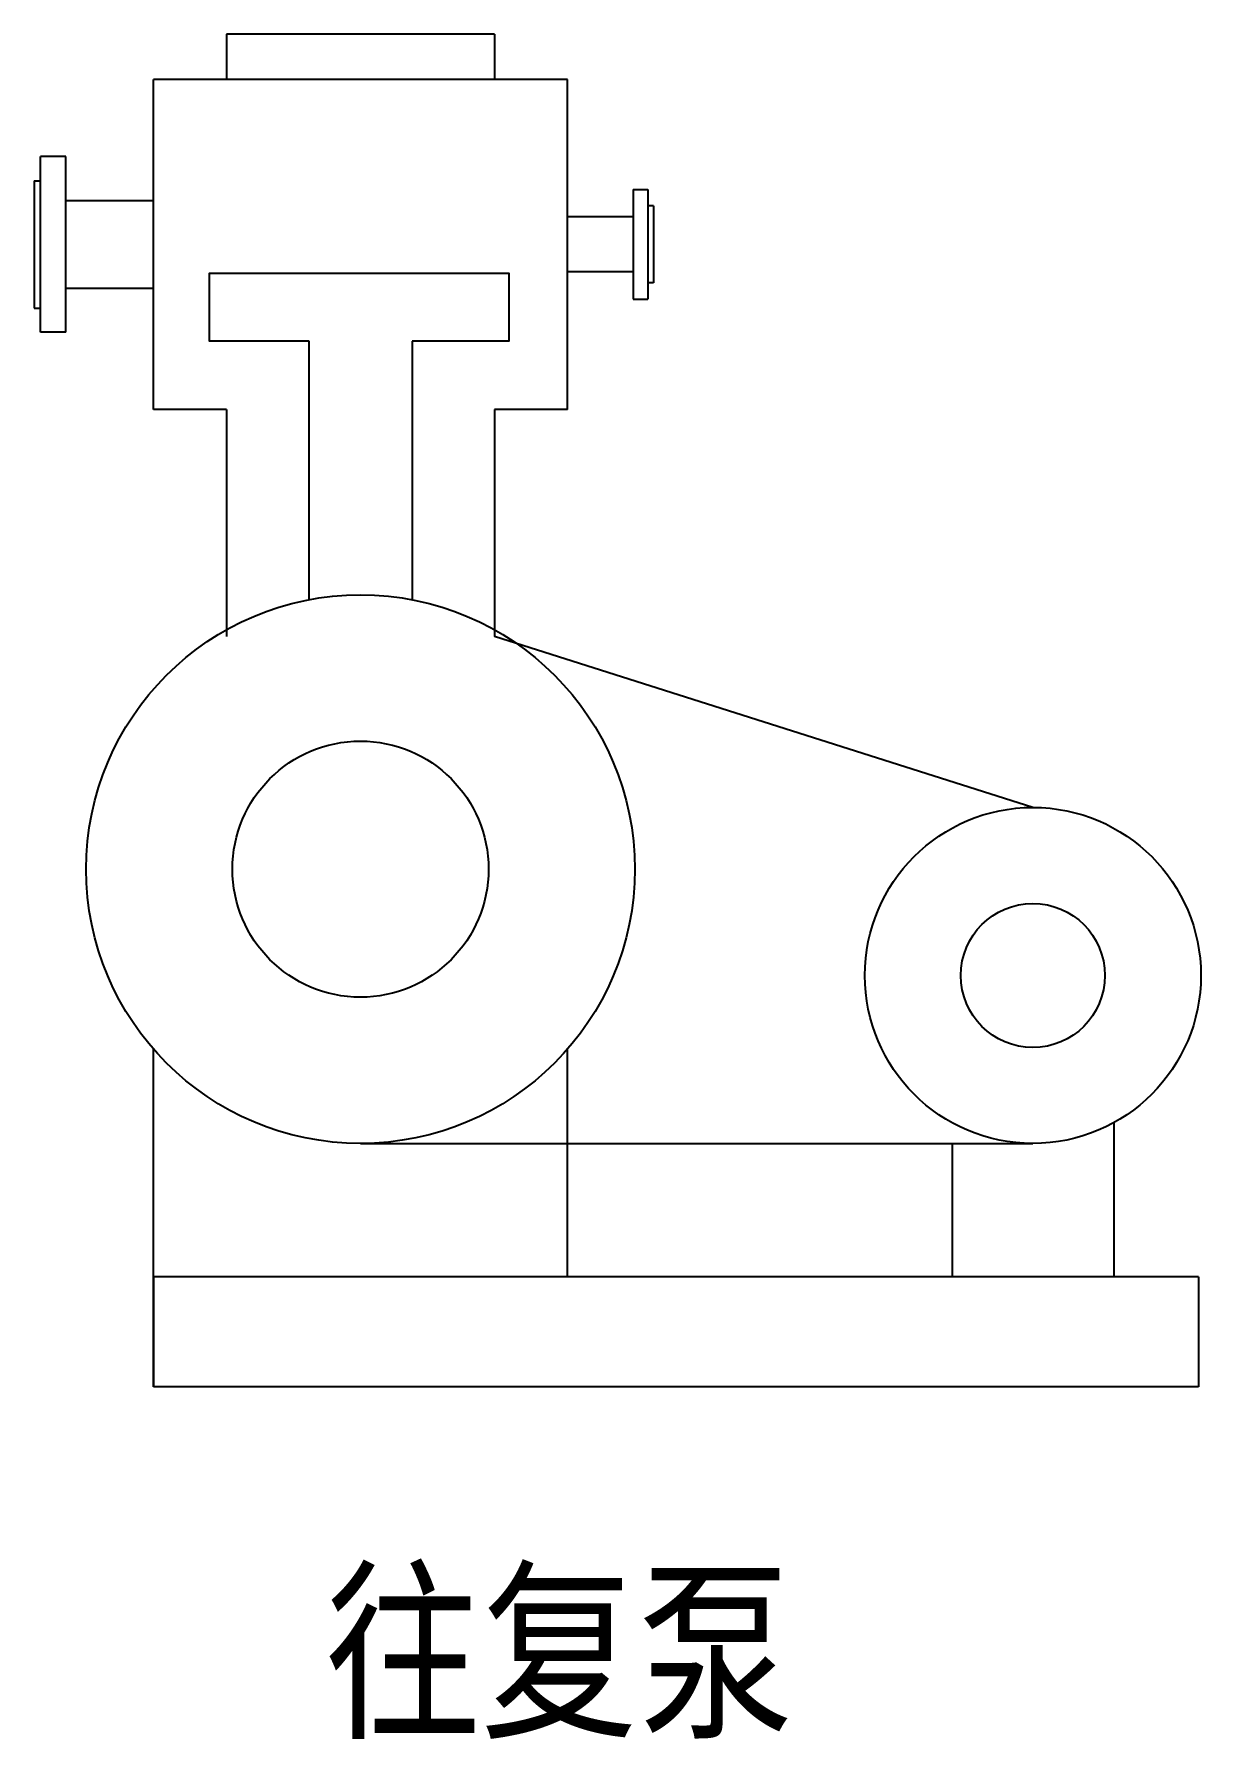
# Model space of a CAD drawing. Header units: millimetres. Extents: x 323.4 to 385, y 90.5 to 180.5.
import ezdxf

# ---------------------------------------------------------------- set-up
doc = ezdxf.new("R2010")
doc.units = ezdxf.units.MM
doc.layers.add('gyx', color=6, linetype='Continuous')
doc.layers.add('sb', color=2, linetype='Continuous')
doc.styles.add('QSDI', font='SimSun.ttf', dxfattribs={"width": 0.8})

msp = doc.modelspace()

# ---------------------------------------------------------------- linework, layer by layer
at = {"layer": 'gyx', "color": 2}
for p, q in [((347.735, 180.503), (333.573, 180.503)), ((333.573, 180.503), (333.573, 178.112)), ((347.735, 180.503), (347.735, 178.112)), ((351.587, 178.112), (329.722, 178.112)), ((329.722, 160.678), (329.722, 178.112)), ((351.587, 160.678), (351.587, 178.112)), ((333.573, 160.678), (329.722, 160.678)), ((333.573, 160.678), (333.573, 148.681)), ((351.587, 160.678), (347.735, 160.678)), ((347.735, 160.678), (347.735, 148.681)), ((376.169, 139.655), (347.735, 148.681)), ((329.722, 109.058), (329.722, 126.884)), ((329.722, 114.854), (329.722, 126.884)), ((351.587, 114.854), (351.587, 126.884)), ((351.587, 114.854), (351.587, 126.884)), ((380.438, 122.998), (380.438, 114.854)), ((340.654, 121.905), (376.169, 121.905)), ((371.9, 121.905), (371.9, 114.854)), ((384.918, 114.854), (329.722, 114.854)), ((329.722, 114.854), (329.722, 109.058)), ((384.918, 114.854), (384.918, 109.058)), ((384.918, 109.058), (329.722, 109.058))]:
    msp.add_line(p, q, dxfattribs=at)
for centre, radius in [((340.654, 136.395), 14.491), ((340.654, 136.395), 6.764), ((376.169, 130.78), 8.875), ((376.169, 130.78), 3.804)]:
    msp.add_circle(centre, radius, dxfattribs=at)
at = {"layer": 'sb', "color": 2}
for p, q in [((323.759, 164.758), (323.759, 174.032)), ((325.085, 174.032), (323.759, 174.032)), ((325.085, 164.758), (325.085, 174.032)), ((323.413, 172.757), (323.413, 166.033)), ((323.413, 172.757), (323.759, 172.757)), ((355.064, 172.293), (355.064, 166.497)), ((355.064, 172.293), (355.831, 172.293)), ((355.831, 172.293), (355.831, 166.497)), ((325.085, 171.714), (329.722, 171.714)), ((356.123, 171.424), (355.831, 171.424)), ((356.123, 171.424), (356.123, 167.366)), ((355.064, 170.844), (351.587, 170.844)), ((355.064, 167.946), (351.587, 167.946)), ((325.085, 167.077), (329.722, 167.077)), ((356.123, 167.366), (355.831, 167.366)), ((323.413, 166.033), (323.759, 166.033)), ((355.064, 166.497), (355.831, 166.497)), ((325.085, 164.758), (323.759, 164.758)), ((337.951, 150.631), (337.951, 164.283)), ((343.391, 164.283), (343.391, 150.625))]:
    msp.add_line(p, q, dxfattribs=at)
msp.add_lwpolyline([(337.951, 164.283), (332.679, 164.283), (332.679, 167.878), (348.495, 167.878), (348.495, 164.283), (343.391, 164.283)], dxfattribs=at)

# ---------------------------------------------------------------- texts
at = {"style": 'QSDI', "width": 0.8}
msp.add_text('往复泵', height=7.5686, dxfattribs=at).set_placement((338.761, 91.279))

doc.saveas('drawing.dxf')
